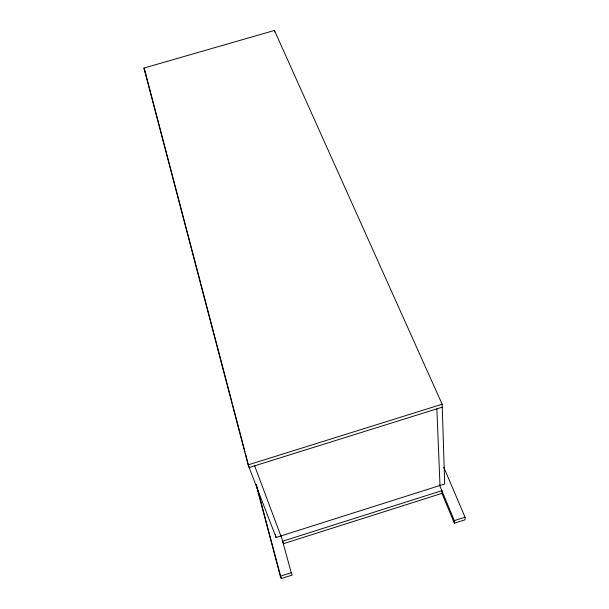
<?xml version="1.0" encoding="UTF-8"?>
<svg xmlns="http://www.w3.org/2000/svg" width="609" height="609" viewBox="0 0 609 609"><rect width="100%" height="100%" fill="white"/><g stroke="black" fill="none" stroke-linecap="round" stroke-linejoin="round"><path stroke-width="0.91" d="M443.794 467.309L465.063 517.193L465.04 519.812L454.367 523.222L441.982 493.412M280.307 576.213L291.254 572.719L292.153 575.071L281.267 578.55L280.307 576.213L255.963 484.269M454.367 523.222L454.329 520.626L465.063 517.193M276.105 537.465L444.684 483.995L442.157 404.224L274.446 30.45L143.937 68.071L248.114 464.873L276.105 537.465L275.359 534.71M248.114 464.873L442.157 404.224M442.248 407.155L249.15 467.545L247.939 462.939M439.5 485.023L454.329 520.626M254.638 465.824L280.886 535.943M143.937 68.071L145.863 73.834M281 535.288L291.254 572.719M256.45 484.931L281.267 578.55M144.965 71.131L200.559 282.675M201.046 284.51L213.371 331.418M213.858 333.26L232.227 403.158M232.707 405L245.039 451.908M245.518 453.743L247.452 461.104M274.446 30.45L274.743 32.026M436.874 408.837L439.987 485.48M441.852 490.664L282.622 541.218L283.543 543.67L441.951 493.351L441.852 490.664"/></g></svg>
